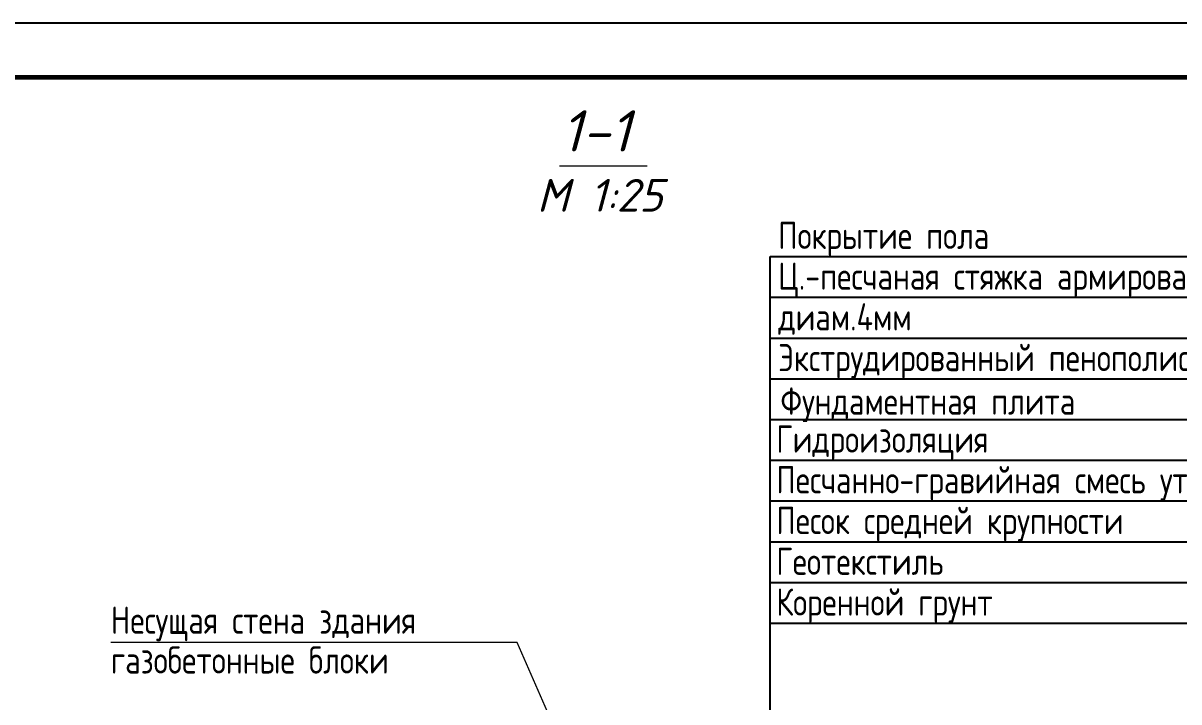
# Model space of a CAD drawing. Extents: x -12289450 to -10763036, y -7834513 to -6150123.
# Drawn here: x -11120280 to -11109661, y -7811047 to -7804813 of the extents above; entities that cross this region are included whole.
import ezdxf

# ---------------------------------------------------------------- set-up
doc = ezdxf.new("R2010")
doc.units = 0
doc.header["$LTSCALE"] = 25
doc.layers.add('Annotation - Text', color=7, linetype='Continuous')
doc.layers.add('Текст AMS', color=7, linetype='Continuous', lineweight=9)
doc.styles.add('gismo', font='isocpeui.ttf')
doc.styles.add('GOST 2.304', font='cs_gost2304.shx')

msp = doc.modelspace()

# ---------------------------------------------------------------- linework, layer by layer
at = {"lineweight": 25, "ltscale": 20}
for p, q in [((-11113417, -7806957.3), (-11106120.3, -7806957.3)), ((-11113417, -7807331.3), (-11106120.3, -7807331.3)), ((-11113417, -7807705.4), (-11106128.9, -7807705.4)), ((-11113417, -7807705.4), (-11106120.3, -7807705.4)), ((-11113417, -7808079.5), (-11106120.3, -7808079.5)), ((-11113418.9, -7808453.6), (-11106122.1, -7808453.6)), ((-11113418.1, -7808453.6), (-11109131.8, -7808453.6)), ((-11113417, -7808453.6), (-11106120.3, -7808453.6)), ((-11113417.9, -7808827.7), (-11106128.6, -7808827.7)), ((-11113416.8, -7808827.7), (-11106120, -7808827.7)), ((-11113417.9, -7809201.8), (-11106128.6, -7809201.8)), ((-11113416.8, -7809201.8), (-11106120, -7809201.8)), ((-11113417.9, -7809575.8), (-11106128.6, -7809575.8)), ((-11113416.8, -7809575.8), (-11106120, -7809575.8)), ((-11113417.9, -7809949.9), (-11106128.6, -7809949.9)), ((-11113416.8, -7809949.9), (-11106120, -7809949.9)), ((-11113417.9, -7810324), (-11106128.6, -7810324)), ((-11113416.8, -7810324), (-11106120, -7810324))]:
    msp.add_line(p, q, dxfattribs=at)
at = {"lineweight": 13, "ltscale": 20}
for p, q in [((-11115740, -7810501.5), (-11119474.8, -7810501.5)), ((-11115130.6, -7811899.8), (-11115740, -7810501.5))]:
    msp.add_line(p, q, dxfattribs=at)
at = {"linetype": 'Continuous', "lineweight": 25, "ltscale": 75, "extrusion": (0, 1, 0), "elevation": -7804813.4}
msp.add_lwpolyline([(11099034.9, 0), (11141034.7, 0)], dxfattribs=at)
at = {"linetype": 'Continuous', "lineweight": 60, "ltscale": 75, "extrusion": (0, 1, 0), "elevation": -7805313.3}
msp.add_lwpolyline([(11099544.1, 0), (11139033.2, 0)], dxfattribs=at)
at = {"lineweight": 25, "ltscale": 20}
msp.add_lwpolyline([(-11113417, -7814425.2), (-11113417, -7806957.3)], dxfattribs=at)
at = {"layer": 'Текст AMS', "linetype": 'Continuous', "lineweight": 5, "ltscale": 75}
msp.add_lwpolyline([(-11115350.8, -7806125.2), (-11114546.6, -7806125.2)], dxfattribs=at)

# ---------------------------------------------------------------- texts
at = {"lineweight": 25, "ltscale": 20, "style": 'GOST 2.304'}
for s, height, p in [('Покрытие пола                                    -30мм', 249.998, (-11113343, -7806887.6)), ('Ц.-песчаная стяжка армированная сеткой    ', 249.998, (-11113343, -7807261.7)), ('диам.4мм                                              -70мм', 249.998, (-11113343, -7807635.8)), ('Экструдированный пенополистирол  - 50мм', 249.998, (-11113343, -7808009.9)), ('Фундаментная плита                       - 200мм ', 249.998, (-11113322.2, -7808409.8)), ('Гидроизоляция', 249.998, (-11113360.4, -7808758.1)), ('Песчанно-гравийная смесь утрамб.  -150мм', 249.998, (-11113360.4, -7809132.2)), ('Песок средней крупности                   -200мм', 249.998, (-11113360.4, -7809506.2)), ('Геотекстиль', 249.998, (-11113360.4, -7809880.3)), ('Коренной грунт', 249.998, (-11113360.4, -7810254.4)), ('Несущая стена здания', 250, (-11119474.1, -7810421.2)), ('газобетонные блоки', 250, (-11119474.1, -7810786.9))]:
    msp.add_text(s, height=height, dxfattribs=at).set_placement(p)
at = {"layer": 'Annotation - Text', "color": 0, "lineweight": 25, "style": 'gismo'}
for s, height, p in [('1-1', 378, (-11115336.6, -7805992)), ('М 1:25', 300, (-11115560.4, -7806544.4))]:
    msp.add_text(s, height=height, dxfattribs=at).set_placement(p)

doc.saveas('drawing.dxf')
